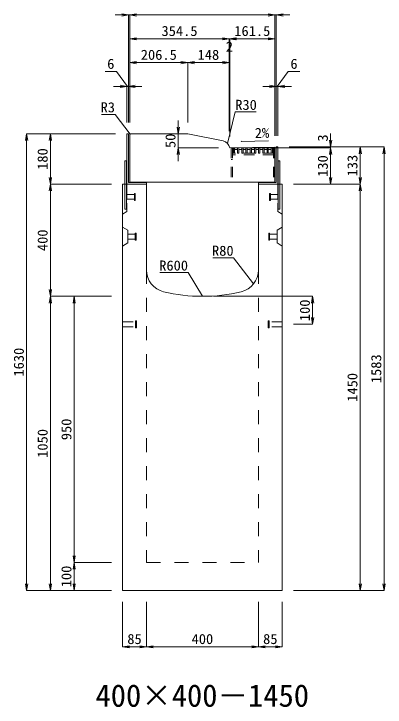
# Model space of a CAD drawing. Units: millimetres at full size. Extents: x -1809 to 57027, y -20349 to 17321.
# Drawn here: x 42395 to 43721, y -8012 to -5538 of the extents above; entities that cross this region are included whole.
import ezdxf
from ezdxf.enums import TextEntityAlignment as Align

# ---------------------------------------------------------------- set-up
doc = ezdxf.new("R2010")
doc.units = ezdxf.units.MM
doc.header["$LTSCALE"] = 50
for name, pattern in [('USER1', [2, 1, -1]), ('USER2', [1.35, 0.75, -0.6]), ('USER3', [1.35, 0.75, -0.6])]:
    doc.linetypes.add(name, pattern=pattern)
for name, color, linetype, lineweight in [('インサート', 3, 'USER2', 9), ('受枠', 3, 'Continuous', 5), ('寸法線', 7, 'Continuous', 13), ('引出線', 4, 'Continuous', 13), ('本体', 2, 'Continuous', 13), ('ｸﾞﾚｰﾁﾝｸﾞ', 7, 'USER3', 9)]:
    doc.layers.add(name, color=color, linetype=linetype, lineweight=lineweight)
doc.layers.add('文字', color=7, linetype='Continuous')
doc.styles.add('ＭＳ 明朝', font='')
doc.styles.get('ＭＳ 明朝').set_extended_font_data('MS Mincho')

# ---------------------------------------------------------------- blocks, each defined once
blk = doc.blocks.new('open_arrow')
at = {"color": 0, "linetype": 'Continuous', "lineweight": -2}
blk.add_lwpolyline([(7.5, 1.25), (0, 0), (7.5, -1.25)], dxfattribs=at)

msp = doc.modelspace()

# ---------------------------------------------------------------- linework, layer by layer
at = {"layer": 'インサート'}
for p, q in [((42798.24, -6182.55), (42825.24, -6182.55)), ((42798.24, -6182.55), (42798.24, -6199.55)), ((42828.24, -6178.55), (42825.24, -6178.55)), ((42825.24, -6178.55), (42825.24, -6203.55)), ((42828.24, -6203.55), (42828.24, -6178.55)), ((43308.24, -6178.55), (43311.24, -6178.55)), ((43308.24, -6203.55), (43308.24, -6178.55)), ((43311.24, -6178.55), (43311.24, -6203.55)), ((43338.24, -6182.55), (43311.24, -6182.55)), ((43338.24, -6182.55), (43338.24, -6199.55)), ((42798.24, -6199.55), (42825.24, -6199.55)), ((42825.24, -6203.55), (42828.24, -6203.55)), ((43311.24, -6203.55), (43308.24, -6203.55)), ((43338.24, -6199.55), (43311.24, -6199.55)), ((42801.44, -6324.55), (42828.44, -6324.55)), ((42801.44, -6324.55), (42801.44, -6341.55)), ((42831.44, -6320.55), (42828.44, -6320.55)), ((42828.44, -6320.55), (42828.44, -6345.55)), ((42831.44, -6345.55), (42831.44, -6320.55)), ((43305.04, -6320.55), (43308.04, -6320.55)), ((43305.04, -6345.55), (43305.04, -6320.55)), ((43308.04, -6320.55), (43308.04, -6345.55)), ((43335.04, -6324.55), (43308.04, -6324.55)), ((43335.04, -6324.55), (43335.04, -6341.55)), ((42801.44, -6341.55), (42828.44, -6341.55)), ((42828.44, -6345.55), (42831.44, -6345.55)), ((43308.04, -6345.55), (43305.04, -6345.55)), ((43335.04, -6341.55), (43308.04, -6341.55)), ((42783.24, -6637.55), (42829.24, -6637.55)), ((42783.24, -6654.55), (42783.24, -6637.55)), ((42783.24, -6654.55), (42829.24, -6654.55)), ((42829.24, -6658.55), (42829.24, -6633.55)), ((42829.24, -6633.55), (42833.24, -6633.55)), ((42833.24, -6658.55), (42833.24, -6633.55)), ((43303.24, -6633.55), (43307.24, -6633.55)), ((43303.24, -6633.55), (43303.24, -6658.55)), ((43307.24, -6633.55), (43307.24, -6658.55)), ((43353.24, -6637.55), (43307.24, -6637.55)), ((43353.24, -6654.55), (43307.24, -6654.55)), ((43353.24, -6637.55), (43353.24, -6654.55)), ((42833.24, -6658.55), (42829.24, -6658.55)), ((43307.24, -6658.55), (43303.24, -6658.55))]:
    msp.add_line(p, q, dxfattribs=at)
at = {"layer": '受枠'}
for p, q in [((42804.24, -5966.05), (42798.24, -5966.05)), ((42798.24, -6146.05), (42798.24, -5966.05)), ((42804.24, -6140.05), (42804.24, -5966.05)), ((43332.24, -6140.05), (43332.24, -6013.05)), ((43332.24, -6013.05), (43338.24, -6013.05)), ((43338.24, -6146.05), (43338.24, -6013.05)), ((42791.24, -6063.05), (42791.24, -6235.05)), ((42797.24, -6063.05), (42791.24, -6063.05)), ((42797.24, -6063.05), (42797.24, -6235.05)), ((43339.24, -6063.05), (43339.24, -6235.05)), ((43339.24, -6063.05), (43345.24, -6063.05)), ((43345.24, -6063.05), (43345.24, -6235.05)), ((42868.24, -6146.05), (42798.24, -6146.05)), ((42868.24, -6140.05), (42804.24, -6140.05)), ((42868.24, -6146.05), (42868.24, -6140.05)), ((43268.24, -6146.05), (43268.24, -6140.05)), ((43268.24, -6140.05), (43332.24, -6140.05)), ((43338.24, -6146.05), (43268.24, -6146.05)), ((42791.24, -6235.05), (42797.24, -6235.05)), ((43345.24, -6235.05), (43339.24, -6235.05))]:
    msp.add_line(p, q, dxfattribs=at)
at = {"layer": '寸法線'}
for p, q in [((42857.24, -5541.93), (42756.24, -5541.93)), ((42804.24, -5926.03), (42804.24, -5541.93)), ((43327.24, -5541.93), (42809.24, -5541.93)), ((42809.24, -5926.03), (42809.24, -5541.93)), ((42809.24, -5926.03), (42809.24, -5541.93)), ((43279.24, -5541.93), (43380.24, -5541.93)), ((43327.24, -5973.23), (43327.24, -5541.93)), ((43327.24, -5973.23), (43327.24, -5541.93)), ((43332.24, -5973.03), (43332.24, -5541.93)), ((43211.74, -5626.93), (42809.24, -5626.93)), ((42809.24, -5926.03), (42809.24, -5626.93)), ((43213.67, -5626.93), (43115.74, -5626.93)), ((43163.74, -5956.03), (43163.74, -5626.93)), ((43327.24, -5626.93), (43165.67, -5626.93)), ((43165.67, -5976.03), (43165.67, -5626.93)), ((43327.24, -5973.23), (43327.24, -5626.93)), ((42809.24, -5711.93), (43015.74, -5711.93)), ((42809.24, -5926.03), (42809.24, -5711.93)), ((43015.74, -5926.03), (43015.74, -5711.93)), ((43015.74, -5711.93), (43163.74, -5711.93)), ((43015.74, -5926.03), (43015.74, -5711.93)), ((43163.74, -5956.03), (43163.74, -5711.93)), ((43163.74, -5956.03), (43163.74, -5717.95)), ((43165.67, -5976.03), (43165.67, -5717.95)), ((42761.62, -5744.13), (42720.39, -5744.13)), ((42801.24, -5796.93), (42761.62, -5744.13)), ((43335.24, -5796.93), (43374.86, -5744.13)), ((43374.86, -5744.13), (43416.09, -5744.13)), ((42852.24, -5796.93), (42750.24, -5796.93)), ((42798.24, -5926.03), (42798.24, -5796.93)), ((42804.24, -5926.03), (42804.24, -5796.93)), ((43284.24, -5796.93), (43386.24, -5796.93)), ((43332.24, -5973.03), (43332.24, -5796.93)), ((43338.24, -5973.03), (43338.24, -5796.93)), ((42982.08, -6064.11), (42982.08, -5918.05)), ((42440.3, -7596.05), (42440.3, -5966.05)), ((42758.22, -5966.05), (42440.3, -5966.05)), ((42525.3, -5966.05), (42525.3, -6146.05)), ((42758.22, -5966.05), (42525.3, -5966.05)), ((42982.08, -5966.05), (42975.72, -5966.05)), ((43526.18, -6064.05), (43526.18, -5965.05)), ((43125.66, -6016.11), (42982.08, -6016.11)), ((43205.69, -6016.05), (43526.18, -6016.05)), ((43205.69, -6016.05), (43526.18, -6016.05)), ((43378.26, -6013.05), (43632.02, -6013.05)), ((43378.26, -6013.05), (43717.02, -6013.05)), ((43378.26, -6013.05), (43526.18, -6013.05)), ((43526.18, -6146.05), (43526.18, -6016.05)), ((43632.02, -6013.05), (43632.02, -6146.05)), ((43717.02, -6013.05), (43717.02, -7596.05)), ((42743.22, -6146.05), (42525.3, -6146.05)), ((42525.3, -6146.05), (42525.3, -6546.05)), ((42743.22, -6146.05), (42525.3, -6146.05)), ((43393.26, -6146.05), (43632.02, -6146.05)), ((43393.26, -6146.05), (43632.02, -6146.05)), ((43393.26, -6146.05), (43526.18, -6146.05)), ((43632.02, -6146.05), (43632.02, -7596.05)), ((42743.22, -6546.05), (42525.3, -6546.05)), ((42525.3, -7596.05), (42525.3, -6546.05)), ((42743.22, -6546.05), (42525.3, -6546.05)), ((42610.3, -6546.05), (42610.3, -7496.05)), ((42743.22, -6546.05), (42610.3, -6546.05)), ((43108.26, -6546.05), (43462.02, -6546.05)), ((43462.02, -6546.05), (43462.02, -6646.05)), ((43393.26, -6646.05), (43462.02, -6646.05)), ((42743.22, -7496.05), (42610.3, -7496.05)), ((42610.3, -7496.05), (42610.3, -7596.05)), ((42743.22, -7496.05), (42610.3, -7496.05)), ((42743.22, -7596.05), (42440.3, -7596.05)), ((42743.22, -7596.05), (42525.3, -7596.05)), ((42743.22, -7596.05), (42610.3, -7596.05)), ((43393.26, -7596.05), (43632.02, -7596.05)), ((43393.26, -7596.05), (43717.02, -7596.05)), ((42783.24, -7636.07), (42783.24, -7797.21)), ((42868.24, -7636.07), (42868.24, -7797.21)), ((42868.24, -7636.07), (42868.24, -7797.21)), ((43268.24, -7636.07), (43268.24, -7797.21)), ((43268.24, -7636.07), (43268.24, -7797.21)), ((43353.24, -7636.07), (43353.24, -7797.21)), ((42783.24, -7797.21), (42868.24, -7797.21)), ((42868.24, -7797.21), (43268.24, -7797.21)), ((43268.24, -7797.21), (43353.24, -7797.21))]:
    msp.add_line(p, q, dxfattribs=at)
at = {"layer": '引出線'}
for points in [[(43157.65, -6000.19), (43185.55, -5887.86), (43260.23, -5887.86)], [(42810.12, -5966.93), (42756.07, -5896.57), (42708.34, -5896.57)], [(43207, -5992.9), (43255.74, -5991.93), (43304.49, -5990.95)], [(43251, -6501.63), (43179.74, -6408.52), (43105.07, -6408.52)], [(43068.24, -6546.05), (43016.88, -6461.3), (42915.87, -6461.3)]]:
    msp.add_lwpolyline(points, dxfattribs=at)
at = {"layer": '本体', "lineweight": 20}
for p, q in [((42809.24, -5966.05), (42809.24, -6139.05)), ((43015.74, -5966.05), (42809.24, -5966.05)), ((43142.05, -5991.66), (43015.74, -5966.05)), ((43165.67, -6016.05), (43327.24, -6013.25)), ((43327.24, -6139.05), (43327.24, -6013.25)), ((43327.24, -6139.05), (42809.24, -6139.05))]:
    msp.add_line(p, q, dxfattribs=at)
at = {"layer": '本体'}
for p, q in [((42783.24, -6146.05), (42783.24, -7596.05)), ((42868.24, -6146.05), (42783.24, -6146.05)), ((42868.24, -6146.05), (42868.24, -6452.02)), ((43268.24, -6452.02), (43268.24, -6146.05)), ((43353.24, -6146.05), (43268.24, -6146.05)), ((43353.24, -7596.05), (43353.24, -6146.05)), ((42783.24, -7596.05), (43353.24, -7596.05))]:
    msp.add_line(p, q, dxfattribs=at)
at = {"layer": '本体', "linetype": 'USER2', "lineweight": 9}
for p, q in [((42798.24, -6146.05), (42798.24, -6243.05)), ((43338.24, -6146.05), (43338.24, -6243.05)), ((42798.24, -6243.05), (42783.24, -6252.55)), ((43338.24, -6243.05), (43353.24, -6252.55))]:
    msp.add_line(p, q, dxfattribs=at)
at = {"layer": '本体', "lineweight": 9}
for p, q in [((42783.24, -6299.05), (42801.44, -6310.55)), ((43353.24, -6299.05), (43335.04, -6310.55)), ((42801.44, -6310.55), (42801.44, -6355.55)), ((43335.04, -6310.55), (43335.04, -6355.55)), ((42783.24, -6367.05), (42801.44, -6355.55)), ((43353.24, -6367.05), (43335.04, -6355.55))]:
    msp.add_line(p, q, dxfattribs=at)
at = {"layer": '本体', "linetype": 'USER1', "lineweight": 15}
for p, q in [((42868.24, -6452.02), (42868.24, -7496.05)), ((43268.24, -6452.02), (43268.24, -7496.05)), ((42868.24, -7496.05), (43268.24, -7496.05))]:
    msp.add_line(p, q, dxfattribs=at)
at = {"layer": '本体', "lineweight": 20}
for centre, radius, start, end in [((42812.24, -5969.05), 3, 90, 180), ((43136.09, -6021.06), 30, 9.60388, 78.54131)]:
    msp.add_arc(centre, radius, start, end, dxfattribs=at)
at = {"layer": '本体'}
for centre, radius, start, end in [((42948.24, -6452.02), 80, 180, 256.65764), ((43188.24, -6452.02), 80, 283.34236, 0), ((43068.24, -5946.05), 600, 256.65764, 283.34236)]:
    msp.add_arc(centre, radius, start, end, dxfattribs=at)
at = {"layer": 'ｸﾞﾚｰﾁﾝｸﾞ'}
for p, q in [((43171.24, -6016.05), (43171.24, -6139.05)), ((43326.24, -6016.05), (43171.24, -6016.05)), ((43175.74, -6016.05), (43175.74, -6139.05)), ((43321.74, -6035.05), (43175.74, -6035.05)), ((43178.74, -6035.05), (43178.74, -6016.05)), ((43178.74, -6035.05), (43183.24, -6035.05)), ((43183.2, -6022.05), (43193.8, -6022.05)), ((43183.24, -6035.05), (43183.24, -6016.05)), ((43193.8, -6035.05), (43193.8, -6016.05)), ((43193.8, -6035.05), (43198.3, -6035.05)), ((43198.25, -6022.05), (43208.85, -6022.05)), ((43198.3, -6035.05), (43198.3, -6016.05)), ((43208.85, -6035.05), (43208.85, -6016.05)), ((43208.85, -6035.05), (43213.35, -6035.05)), ((43213.31, -6022.05), (43223.91, -6022.05)), ((43213.35, -6035.05), (43213.35, -6016.05)), ((43223.91, -6035.05), (43223.91, -6016.05)), ((43223.91, -6035.05), (43228.41, -6035.05)), ((43228.36, -6022.05), (43238.96, -6022.05)), ((43228.41, -6035.05), (43228.41, -6016.05)), ((43238.96, -6035.05), (43238.96, -6016.05)), ((43238.96, -6035.05), (43243.46, -6035.05)), ((43243.42, -6022.05), (43254.02, -6022.05)), ((43243.46, -6035.05), (43243.46, -6016.05)), ((43254.02, -6035.05), (43254.02, -6016.05)), ((43254.02, -6035.05), (43258.52, -6035.05)), ((43258.47, -6022.05), (43269.07, -6022.05)), ((43258.52, -6035.05), (43258.52, -6016.05)), ((43269.07, -6035.05), (43269.07, -6016.05)), ((43269.07, -6035.05), (43273.57, -6035.05)), ((43273.53, -6022.05), (43284.13, -6022.05)), ((43273.57, -6035.05), (43273.57, -6016.05)), ((43284.13, -6035.05), (43284.13, -6016.05)), ((43284.13, -6035.05), (43288.63, -6035.05)), ((43288.59, -6022.05), (43299.19, -6022.05)), ((43288.63, -6035.05), (43288.63, -6016.05)), ((43299.19, -6035.05), (43299.19, -6016.05)), ((43299.19, -6035.05), (43303.69, -6035.05)), ((43303.69, -6035.05), (43303.69, -6016.05)), ((43303.69, -6022.05), (43314.24, -6022.05)), ((43314.24, -6035.05), (43314.24, -6016.05)), ((43314.24, -6035.05), (43318.74, -6035.05)), ((43318.74, -6035.05), (43318.74, -6016.05)), ((43321.74, -6016.05), (43321.74, -6139.05)), ((43326.24, -6016.05), (43326.24, -6139.05)), ((43175.74, -6057.55), (43171.24, -6057.55)), ((43321.74, -6041.05), (43175.74, -6041.05))]:
    msp.add_line(p, q, dxfattribs=at)

# ---------------------------------------------------------------- block references
at = {"layer": '寸法線', "xscale": 3.2, "yscale": 3.2}
for p, rotation in [((42804.24, -5541.93), 180), ((43327.24, -5541.93), 180), ((43327.24, -5541.93), 180), ((43163.74, -5626.93), 180), ((43327.24, -5626.93), 180), ((43015.74, -5711.93), 180), ((43163.74, -5711.93), 180), ((42798.24, -5796.93), 180), ((43332.24, -5796.93), 180), ((42982.08, -5966.05), 90), ((42440.3, -5966.05), 270), ((42525.3, -5966.05), 270), ((43526.18, -6013.05), 90), ((42982.08, -6016.11), 270), ((43526.18, -6016.05), 270), ((43526.18, -6016.05), 270), ((43632.02, -6013.05), 270), ((43717.02, -6013.05), 270), ((42525.3, -6146.05), 90), ((43526.18, -6146.05), 90), ((43632.02, -6146.05), 90), ((42525.3, -6146.05), 270), ((43632.02, -6146.05), 270), ((42525.3, -6546.05), 90), ((42525.3, -6546.05), 270), ((42610.3, -6546.05), 270), ((43462.02, -6546.05), 270), ((43462.02, -6646.05), 90), ((42610.3, -7496.05), 90), ((42610.3, -7496.05), 270), ((42440.3, -7596.05), 90), ((42525.3, -7596.05), 90), ((42610.3, -7596.05), 90), ((43632.02, -7596.05), 90), ((43717.02, -7596.05), 90), ((42868.24, -7797.21), 180), ((43268.24, -7797.21), 180), ((43353.24, -7797.21), 180)]:
    msp.add_blockref('open_arrow', p, dxfattribs=dict(at, rotation=rotation))
for p in [(42809.24, -5541.93), (42809.24, -5541.93), (43332.24, -5541.93), (42809.24, -5626.93), (43163.74, -5626.93), (43165.67, -5626.93), (43165.67, -5626.93), (42809.24, -5711.93), (43015.74, -5711.93), (42804.24, -5796.93), (43338.24, -5796.93), (42783.24, -7797.21), (42868.24, -7797.21), (43268.24, -7797.21)]:
    msp.add_blockref('open_arrow', p, dxfattribs=at)
at = {"layer": '引出線', "xscale": 0.0533, "yscale": 0.0533}
for p, rotation in [((42810.12, -5966.93), 127.5), ((43157.65, -6000.19), 76), ((43207, -5992.9), 1.1), ((43251, -6501.63), 127.4), ((43068.24, -6546.05), 121.2)]:
    msp.add_blockref('open_arrow', p, dxfattribs=dict(at, rotation=rotation))

# ---------------------------------------------------------------- texts
at = {"layer": '寸法線', "style": 'ＭＳ 明朝', "width": 1.05}
for s, p in [('354.5', (42986.49, -5598.91)), ('161.5', (43246.46, -5598.91)), ('2', (43164.71, -5654.95)), ('206.5', (42912.49, -5683.91)), ('148', (43089.74, -5683.91)), ('6', (42741.01, -5716.11)), ('6', (43395.47, -5716.11)), ('85', (42825.74, -7769.19)), ('400', (43068.24, -7769.19)), ('85', (43310.74, -7769.19))]:
    msp.add_text(s, height=36.03, dxfattribs=at).set_placement(p, align=Align.MIDDLE_CENTER)
for s, p in [('50', (42954.06, -5991.08)), ('3', (43498.16, -5980.99)), ('180', (42497.28, -6056.05)), ('130', (43498.16, -6081.05)), ('133', (43604, -6079.55)), ('400', (42497.28, -6346.05)), ('100', (43434, -6596.05)), ('1630', (42412.28, -6781.05)), ('1583', (43689, -6804.55)), ('1450', (43604, -6871.05)), ('950', (42582.28, -7021.05)), ('1050', (42497.28, -7071.05)), ('100', (42582.28, -7546.05))]:
    msp.add_text(s, height=36.03, rotation=90, dxfattribs=at).set_placement(p, align=Align.MIDDLE_CENTER)
at = {"layer": '引出線', "style": 'ＭＳ 明朝', "width": 1.05}
for s, p in [('R3', (42756.07, -5853.37)), ('R80', (43179.74, -6365.32)), ('R600', (43016.88, -6418.1))]:
    msp.add_text(s, height=36.03, dxfattribs=at).set_placement(p, align=Align.TOP_RIGHT)
msp.add_text('R30', height=36.03, dxfattribs=at).set_placement((43185.55, -5844.66), align=Align.TOP_LEFT)
msp.add_text('2%', height=36.03, rotation=1.146, dxfattribs=at).set_placement((43254.81, -5945.04), align=Align.TOP_LEFT)
at = {"layer": '文字', "style": 'ＭＳ 明朝'}
msp.add_text('400×400－1450', height=80.06, dxfattribs=at).set_placement((43067.76, -7971.03), align=Align.MIDDLE_CENTER)

doc.saveas('drawing.dxf')
